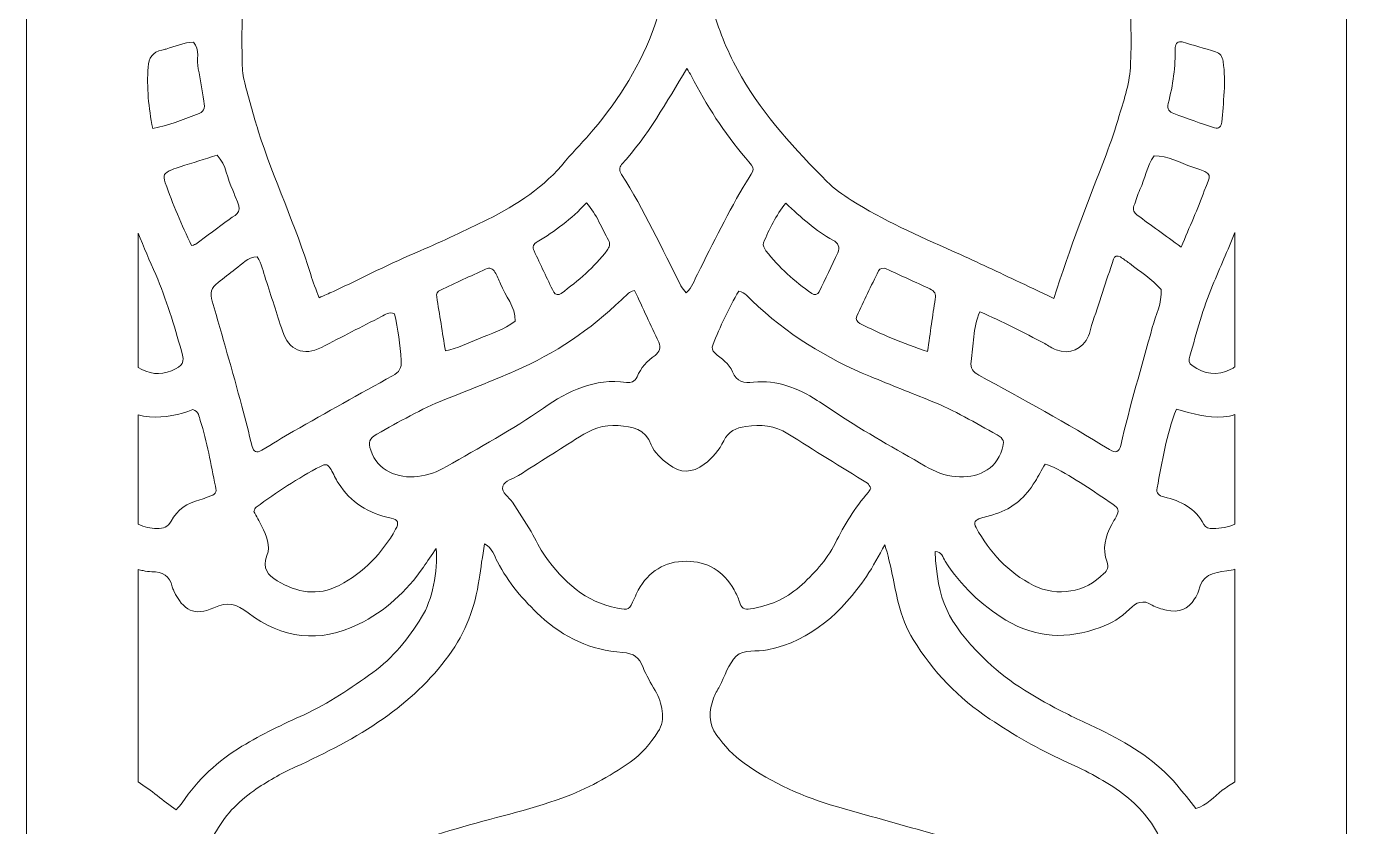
# Model space of a CAD drawing. Extents: x 1256 to 1743, y -1401 to 322.
# Drawn here: x 1256.4 to 1743.4, y -1107.8 to -812.7 of the extents above; entities that cross this region are included whole.
import ezdxf

# ---------------------------------------------------------------- set-up
doc = ezdxf.new("R2010")
doc.units = 0
doc.header["$MEASUREMENT"] = 0
doc.layers.add('Layer 1', color=7, linetype='Continuous')

msp = doc.modelspace()

# ---------------------------------------------------------------- linework, layer by layer
at = {"layer": 'Layer 1', "lineweight": 0}
for points, knots in [([(1595.44, 225.08), (1595.44, 225.08), (1595.44, 226.27), (1595.44, 226.27), (1595.44, 279.04), (1552.66, 321.81), (1499.9, 321.81), (1447.13, 321.81), (1404.36, 279.04), (1404.36, 226.27), (1404.36, 226.27), (1404.36, 225.08), (1404.36, 225.08), (1404.36, 225.08), (1256.39, 225.08), (1256.39, 225.08), (1256.39, 225.08), (1256.39, -1401.41), (1256.39, -1401.41), (1256.39, -1401.41), (1743.4, -1401.41), (1743.4, -1401.41), (1743.4, -1401.41), (1743.4, 225.08), (1743.4, 225.08), (1743.4, 225.08), (1595.44, 225.08), (1595.44, 225.08)], [0, 0, 0, 0, 1, 1, 1, 2, 2, 2, 3, 3, 3, 4, 4, 4, 5, 5, 5, 6, 6, 6, 7, 7, 7, 8, 8, 8, 9, 9, 9, 9]), ([(1357.56, -739.66), (1357.56, -739.66), (1357.58, -739.66), (1357.58, -739.66), (1367.14, -744.87), (1379.03, -746.95), (1390.82, -745.28), (1391.34, -745.22), (1391.83, -745.13), (1392.35, -745.02), (1390.71, -757.93), (1393.11, -770.56), (1398.11, -782.96), (1400.01, -787.67), (1402.5, -792.17), (1405.05, -796.58), (1408.14, -801.94), (1411.19, -803.41), (1417.09, -801.94), (1435.73, -797.31), (1451.8, -789.12), (1463.11, -774.46), (1463.33, -774.82), (1463.61, -775.19), (1463.87, -775.54), (1470.27, -784.08), (1478.88, -790.55), (1488.13, -793.96), (1488.44, -795.04), (1488.72, -796.15), (1489, -797.25), (1490.27, -802.37), (1490.06, -807.18), (1488.26, -812.21), (1483.12, -826.57), (1475.31, -839.29), (1465.51, -850.88), (1462.23, -854.77), (1458.55, -858.36), (1455.31, -862.3), (1447.46, -871.86), (1437.42, -878.48), (1426.52, -883.88), (1418.35, -887.9), (1410.11, -891.88), (1401.7, -895.39), (1390.8, -899.95), (1380.35, -905.44), (1369.65, -910.42), (1367.98, -911.2), (1366.27, -911.89), (1364.35, -912.73), (1363.25, -909.7), (1362.1, -906.98), (1361.26, -904.19), (1355.76, -886.17), (1347.65, -869.16), (1341.94, -851.25), (1340.08, -845.37), (1338.46, -839.4), (1336.93, -833.43), (1336.32, -831.12), (1336.02, -828.65), (1335.98, -826.25), (1335.65, -807.67), (1336.17, -789.16), (1341.4, -771.15), (1344.78, -759.51), (1349.73, -748.76), (1357.56, -739.66)], [0, 0, 0, 0, 1, 1, 1, 2, 2, 2, 3, 3, 3, 4, 4, 4, 5, 5, 5, 6, 6, 6, 7, 7, 7, 8, 8, 8, 9, 9, 9, 10, 10, 10, 11, 11, 11, 12, 12, 12, 13, 13, 13, 14, 14, 14, 15, 15, 15, 16, 16, 16, 17, 17, 17, 18, 18, 18, 19, 19, 19, 20, 20, 20, 21, 21, 21, 22, 22, 22, 23, 23, 23, 23]), ([(1663.73, -826.7), (1663.54, -833.17), (1661.38, -839.35), (1659.56, -845.52), (1658.11, -850.41), (1656.49, -855.25), (1654.67, -860.01), (1648.1, -877.29), (1641.24, -894.48), (1635.45, -912.99), (1630.08, -910.46), (1625.74, -908.38), (1621.39, -906.35), (1613.61, -902.72), (1605.89, -898.98), (1598.04, -895.52), (1585.28, -889.87), (1572.52, -884.23), (1560.67, -876.75), (1557.49, -874.71), (1554.37, -872.64), (1551.71, -869.93), (1540.04, -858.02), (1528.64, -845.89), (1520.23, -831.31), (1516.05, -824.07), (1512.68, -816.5), (1510.28, -808.5), (1509.65, -806.44), (1509.09, -804.45), (1509.54, -802.18), (1510.11, -799.43), (1510.78, -796.71), (1511.51, -794.03), (1520.81, -790.61), (1529.48, -784.12), (1535.93, -775.54), (1536.16, -775.23), (1536.38, -774.91), (1536.6, -774.61), (1546.37, -787.11), (1559.89, -795.07), (1575.74, -800.15), (1578.03, -800.88), (1580.37, -801.55), (1582.75, -802.01), (1588.45, -803.09), (1591.46, -801.94), (1594.32, -797.14), (1604.07, -780.64), (1609.56, -763.45), (1607.16, -744.98), (1607.77, -745.11), (1608.37, -745.2), (1608.98, -745.28), (1620.68, -746.95), (1632.49, -744.89), (1642, -739.77), (1643.21, -741.13), (1644.38, -742.54), (1645.5, -743.99), (1652.01, -752.44), (1655.73, -762.26), (1658.54, -772.36), (1663.5, -790.13), (1664.3, -808.39), (1663.73, -826.7)], [0, 0, 0, 0, 1, 1, 1, 2, 2, 2, 3, 3, 3, 4, 4, 4, 5, 5, 5, 6, 6, 6, 7, 7, 7, 8, 8, 8, 9, 9, 9, 10, 10, 10, 11, 11, 11, 12, 12, 12, 13, 13, 13, 14, 14, 14, 15, 15, 15, 16, 16, 16, 17, 17, 17, 18, 18, 18, 19, 19, 19, 20, 20, 20, 21, 21, 21, 22, 22, 22, 22]), ([(1677.57, -841.11), (1679.39, -834.36), (1680.26, -827.48), (1680.21, -820.5), (1680.21, -818.9), (1681.19, -817.99), (1682.79, -818.42), (1686.9, -819.57), (1690.98, -820.78), (1695.05, -822.08), (1696.67, -822.6), (1697.6, -823.76), (1697.86, -825.58), (1698.44, -829.56), (1698.44, -833.56), (1698.29, -836.74), (1697.95, -841.02), (1697.69, -844.5), (1697.36, -847.94), (1697.21, -849.48), (1696.3, -850.6), (1694.72, -850.08), (1689.66, -848.44), (1684.62, -846.69), (1679.65, -844.8), (1678.16, -844.24), (1676.99, -843.18), (1677.57, -841.11)], [0, 0, 0, 0, 1, 1, 1, 2, 2, 2, 3, 3, 3, 4, 4, 4, 5, 5, 5, 6, 6, 6, 7, 7, 7, 8, 8, 8, 9, 9, 9, 9]), ([(1319.76, -828.35), (1320.66, -832.24), (1321.2, -836.24), (1321.88, -840.2), (1322.35, -843.07), (1321.88, -844.22), (1319.17, -845.22), (1313.94, -847.1), (1308.79, -849.32), (1303, -850.3), (1301.42, -842.62), (1300.75, -835.18), (1301.29, -827.66), (1301.53, -824.33), (1302.97, -822.08), (1306.41, -821.38), (1306.93, -821.28), (1307.47, -821.19), (1307.97, -821.02), (1311.28, -819.98), (1314.48, -818.64), (1318, -818.44), (1320.66, -821.36), (1319, -825.06), (1319.76, -828.35)], [0, 0, 0, 0, 1, 1, 1, 2, 2, 2, 3, 3, 3, 4, 4, 4, 5, 5, 5, 6, 6, 6, 7, 7, 7, 8, 8, 8, 8]), ([(1501.71, -830.99), (1507.23, -841.76), (1513.74, -851.88), (1521.61, -861.11), (1525.76, -865.98), (1525.01, -865), (1522, -869.96), (1515.34, -880.96), (1509.82, -892.6), (1503.92, -904.02), (1502.73, -906.33), (1502.06, -908.99), (1499.77, -910.96), (1499.1, -910.07), (1498.32, -909.34), (1497.84, -908.41), (1490.88, -894.52), (1484.22, -880.47), (1475.96, -867.27), (1475.14, -866), (1474.94, -864.74), (1475.98, -863.62), (1485.67, -853.09), (1492.39, -840.57), (1500.07, -828.26), (1500.68, -829.26), (1501.24, -830.1), (1501.71, -830.99)], [0, 0, 0, 0, 1, 1, 1, 2, 2, 2, 3, 3, 3, 4, 4, 4, 5, 5, 5, 6, 6, 6, 7, 7, 7, 8, 8, 8, 9, 9, 9, 9]), ([(1310.09, -865.52), (1311.06, -865.11), (1312.08, -864.77), (1313.12, -864.44), (1317.66, -863.01), (1322.22, -861.59), (1326.78, -860.16), (1330.14, -863.86), (1330.46, -868.9), (1332.56, -873.13), (1332.93, -873.85), (1333.08, -874.67), (1333.42, -875.38), (1336.21, -881.27), (1334.59, -881.44), (1331.15, -883.9), (1327.02, -886.87), (1322.98, -889.96), (1318.89, -892.99), (1318.67, -893.14), (1318.39, -893.16), (1317.33, -893.51), (1313.55, -885.83), (1310.39, -878.15), (1307.62, -870.34), (1306.63, -867.53), (1307.08, -866.8), (1310.09, -865.52)], [0, 0, 0, 0, 1, 1, 1, 2, 2, 2, 3, 3, 3, 4, 4, 4, 5, 5, 5, 6, 6, 6, 7, 7, 7, 8, 8, 8, 9, 9, 9, 9]), ([(1686.64, -864.55), (1694.96, -867.17), (1693.04, -867.34), (1690.92, -873.26), (1688.52, -880.01), (1685.51, -886.54), (1682.38, -894.07), (1676.43, -889.74), (1671.28, -886), (1666.13, -882.26), (1664.97, -881.4), (1664.43, -880.29), (1664.97, -878.82), (1665.68, -876.83), (1666.31, -874.78), (1667.19, -872.85), (1669.08, -868.77), (1669.64, -864.14), (1672.36, -860.42), (1677.55, -860.29), (1681.92, -863.06), (1686.64, -864.55)], [0, 0, 0, 0, 1, 1, 1, 2, 2, 2, 3, 3, 3, 4, 4, 4, 5, 5, 5, 6, 6, 6, 7, 7, 7, 7]), ([(1470.62, -895.24), (1465.86, -901.49), (1459.96, -906.52), (1453.66, -911.15), (1452.73, -911.84), (1451.48, -911.84), (1450.92, -910.7), (1448.43, -905.66), (1446.05, -900.56), (1443.65, -895.47), (1442.96, -894), (1443.52, -892.9), (1444.84, -892.12), (1451.33, -888.29), (1457.32, -883.8), (1462.98, -877.78), (1466.94, -882.26), (1468.63, -887.15), (1471.14, -891.54), (1471.94, -892.9), (1471.48, -894.13), (1470.62, -895.24)], [0, 0, 0, 0, 1, 1, 1, 2, 2, 2, 3, 3, 3, 4, 4, 4, 5, 5, 5, 6, 6, 6, 7, 7, 7, 7]), ([(1528.31, -892.53), (1530.37, -887.39), (1532.88, -882.48), (1536.51, -877.81), (1542.22, -883.28), (1547.58, -888.03), (1553.92, -891.52), (1555.84, -892.55), (1556.64, -894.11), (1555.71, -896.14), (1553.49, -900.99), (1551.19, -905.79), (1548.82, -910.57), (1548.3, -911.63), (1547.06, -911.89), (1546.09, -911.2), (1539.73, -906.7), (1534, -901.53), (1529.18, -895.43), (1528.57, -894.67), (1528.01, -893.27), (1528.31, -892.53)], [0, 0, 0, 0, 1, 1, 1, 2, 2, 2, 3, 3, 3, 4, 4, 4, 5, 5, 5, 6, 6, 6, 7, 7, 7, 7]), ([(1297.57, -888.92), (1299.69, -894.02), (1301.81, -899.15), (1304.08, -904.21), (1308.12, -913.31), (1310.82, -922.85), (1313.57, -932.39), (1314.89, -936.93), (1314.22, -937.62), (1309.87, -939.65), (1305.76, -941.6), (1301.33, -940.74), (1297.57, -938.47), (1297.57, -938.47), (1297.57, -888.92), (1297.57, -888.92)], [0, 0, 0, 0, 1, 1, 1, 2, 2, 2, 3, 3, 3, 4, 4, 4, 5, 5, 5, 5]), ([(1702.23, -938.27), (1701.75, -938.59), (1701.25, -938.88), (1700.76, -939.14), (1695.59, -941.82), (1690.94, -940.87), (1686.42, -937.8), (1685.08, -936.91), (1685.19, -935.68), (1685.6, -934.25), (1688.15, -925.51), (1690.36, -916.65), (1693.95, -908.23), (1696.73, -901.72), (1699.52, -895.21), (1702.23, -888.64), (1702.23, -888.64), (1702.23, -938.27), (1702.23, -938.27)], [0, 0, 0, 0, 1, 1, 1, 2, 2, 2, 3, 3, 3, 4, 4, 4, 5, 5, 5, 6, 6, 6, 6]), ([(1327.09, -907.15), (1329.29, -905.62), (1331.22, -903.69), (1333.45, -902.22), (1336, -900.51), (1337.94, -897.61), (1341.51, -897.72), (1343.31, -900.17), (1343.7, -903.13), (1344.63, -905.9), (1346.77, -912.26), (1348.78, -918.63), (1350.83, -925.01), (1353.15, -932.13), (1358.6, -934.44), (1365.26, -931.05), (1372.65, -927.28), (1380.01, -923.41), (1387.42, -919.69), (1388.79, -919), (1390.13, -917.77), (1392.16, -918.68), (1393.54, -924.24), (1394.28, -930.01), (1394.67, -935.89), (1394.84, -938.62), (1393.98, -940.22), (1391.45, -941.58), (1379.2, -948.24), (1367.07, -955.12), (1354.94, -961.99), (1350.96, -964.22), (1347.13, -966.69), (1343.2, -969), (1341.3, -970.1), (1340.19, -969.63), (1339.65, -967.57), (1338.4, -962.64), (1337.27, -957.67), (1335.91, -952.76), (1332.34, -939.85), (1328.73, -926.94), (1324.97, -914.07), (1324.08, -911.09), (1324.51, -908.95), (1327.09, -907.15)], [0, 0, 0, 0, 1, 1, 1, 2, 2, 2, 3, 3, 3, 4, 4, 4, 5, 5, 5, 6, 6, 6, 7, 7, 7, 8, 8, 8, 9, 9, 9, 10, 10, 10, 11, 11, 11, 12, 12, 12, 13, 13, 13, 14, 14, 14, 15, 15, 15, 15]), ([(1674.96, -909.77), (1675.39, -914.74), (1672.97, -919.11), (1671.74, -923.7), (1667.86, -938.21), (1663.41, -952.54), (1660.12, -967.21), (1659.58, -969.65), (1658.24, -970.15), (1655.99, -968.76), (1640.25, -959.05), (1624.01, -950.19), (1607.77, -941.32), (1605.6, -940.13), (1604.46, -938.79), (1604.89, -936.26), (1605.91, -930.29), (1605.34, -924.02), (1608.11, -917.94), (1616.42, -921.53), (1624.25, -925.53), (1632.03, -929.66), (1633.44, -930.42), (1634.76, -931.44), (1636.25, -932), (1641.16, -933.86), (1646.13, -931.7), (1648.21, -926.85), (1648.75, -925.62), (1648.92, -924.26), (1649.33, -923), (1652.01, -914.85), (1654.69, -906.7), (1657.42, -898.57), (1657.83, -897.38), (1658.87, -897.03), (1659.97, -897.72), (1661.12, -898.44), (1662.2, -899.21), (1663.26, -900.04), (1667.28, -903.11), (1671.58, -905.88), (1674.96, -909.77)], [0, 0, 0, 0, 1, 1, 1, 2, 2, 2, 3, 3, 3, 4, 4, 4, 5, 5, 5, 6, 6, 6, 7, 7, 7, 8, 8, 8, 9, 9, 9, 10, 10, 10, 11, 11, 11, 12, 12, 12, 13, 13, 13, 14, 14, 14, 14]), ([(1436.69, -921.36), (1432.64, -924.52), (1427.8, -926.05), (1423.15, -927.91), (1419.23, -929.49), (1415.47, -931.5), (1410.97, -932.32), (1409.87, -925.53), (1408.79, -919), (1407.75, -912.45), (1407.58, -911.33), (1407.97, -910.42), (1409.11, -909.9), (1414.67, -907.35), (1420.23, -904.77), (1425.79, -902.2), (1427.24, -901.53), (1428.45, -901.98), (1429.2, -903.26), (1430.03, -904.62), (1430.72, -906.09), (1431.26, -907.58), (1432.99, -912.19), (1436.84, -916), (1436.69, -921.36)], [0, 0, 0, 0, 1, 1, 1, 2, 2, 2, 3, 3, 3, 4, 4, 4, 5, 5, 5, 6, 6, 6, 7, 7, 7, 8, 8, 8, 8]), ([(1562.74, -919.52), (1565.38, -913.94), (1568, -908.36), (1570.74, -902.85), (1571.24, -901.81), (1572.54, -901.66), (1573.6, -902.13), (1578.98, -904.56), (1584.32, -907.04), (1589.71, -909.47), (1591.46, -910.24), (1591.96, -911.37), (1591.63, -913.27), (1590.66, -919.35), (1589.86, -925.47), (1588.84, -932.6), (1579.76, -929.58), (1571.65, -926.2), (1563.78, -922.22), (1562.92, -921.79), (1562.16, -920.75), (1562.74, -919.52)], [0, 0, 0, 0, 1, 1, 1, 2, 2, 2, 3, 3, 3, 4, 4, 4, 5, 5, 5, 6, 6, 6, 7, 7, 7, 7]), ([(1383.42, -968.98), (1382.45, -965.99), (1382.77, -964.7), (1385.67, -963.05), (1393.85, -958.49), (1401.98, -953.8), (1410.71, -950.34), (1419.41, -946.9), (1428.12, -943.42), (1436.71, -939.7), (1451.33, -933.32), (1464.43, -924.6), (1475.89, -913.47), (1476.87, -912.54), (1477.88, -911.67), (1478.88, -910.78), (1479.07, -910.63), (1479.35, -910.59), (1480.76, -910.05), (1483.81, -916.6), (1486.75, -922.87), (1489.67, -929.14), (1490.6, -931.16), (1490.06, -932.73), (1488.28, -934.01), (1485.39, -936.06), (1483.05, -938.64), (1481.65, -941.93), (1480.85, -943.76), (1479.42, -944.17), (1477.75, -943.96), (1466.03, -942.36), (1456.34, -947.05), (1447.09, -953.47), (1435.63, -961.43), (1423.39, -968.09), (1411.32, -975.01), (1407.99, -976.94), (1404.51, -978.26), (1400.79, -978.69), (1393.37, -979.53), (1385.87, -976.61), (1383.42, -968.98)], [0, 0, 0, 0, 1, 1, 1, 2, 2, 2, 3, 3, 3, 4, 4, 4, 5, 5, 5, 6, 6, 6, 7, 7, 7, 8, 8, 8, 9, 9, 9, 10, 10, 10, 11, 11, 11, 12, 12, 12, 13, 13, 13, 14, 14, 14, 14]), ([(1555.48, -955.46), (1553.01, -953.82), (1550.55, -952.2), (1548.08, -950.6), (1540.92, -945.97), (1533.27, -943.03), (1524.57, -943.89), (1521.11, -944.26), (1518.39, -943.87), (1516.9, -940.04), (1515.68, -936.99), (1512.72, -935.22), (1510.34, -933.08), (1509.48, -932.28), (1509.11, -931.29), (1509.56, -930.2), (1512.42, -923.35), (1515.4, -916.56), (1519.19, -910.31), (1521.65, -910.81), (1522.69, -912.54), (1524.01, -913.81), (1536.77, -926.01), (1551.5, -935.16), (1567.78, -941.82), (1575.22, -944.87), (1582.68, -947.87), (1590.14, -950.84), (1598.64, -954.23), (1606.45, -958.92), (1614.45, -963.29), (1617, -964.68), (1617.2, -965.87), (1616.35, -968.63), (1613.93, -976.53), (1606.92, -979.34), (1599.2, -978.73), (1595.22, -978.41), (1591.46, -976.87), (1587.91, -974.82), (1577.04, -968.48), (1565.94, -962.47), (1555.48, -955.46)], [0, 0, 0, 0, 1, 1, 1, 2, 2, 2, 3, 3, 3, 4, 4, 4, 5, 5, 5, 6, 6, 6, 7, 7, 7, 8, 8, 8, 9, 9, 9, 10, 10, 10, 11, 11, 11, 12, 12, 12, 13, 13, 13, 14, 14, 14, 14]), ([(1297.57, -955.92), (1298.91, -956.33), (1300.29, -956.61), (1301.76, -956.7), (1307.49, -957.06), (1312.9, -955.98), (1317.79, -953.95), (1320.15, -954.73), (1320.02, -956.54), (1320.51, -957.99), (1323.17, -965.91), (1324.36, -974.17), (1326.14, -982.28), (1326.68, -984.79), (1326.31, -985.18), (1323.48, -986.19), (1322.48, -986.56), (1321.46, -986.95), (1320.43, -987.23), (1315.8, -988.44), (1312.04, -990.89), (1309.79, -995.17), (1308.58, -997.46), (1306.95, -997.83), (1304.55, -997.85), (1302.24, -997.87), (1299.86, -997.31), (1297.57, -996.31), (1297.57, -996.31), (1297.57, -955.92), (1297.57, -955.92)], [0, 0, 0, 0, 1, 1, 1, 2, 2, 2, 3, 3, 3, 4, 4, 4, 5, 5, 5, 6, 6, 6, 7, 7, 7, 8, 8, 8, 9, 9, 9, 10, 10, 10, 10]), ([(1702.23, -996.27), (1699.72, -997.27), (1696.99, -997.83), (1694.16, -997.87), (1692.73, -997.91), (1691.35, -997.7), (1690.7, -996.38), (1687.65, -990.28), (1682.22, -987.69), (1676.02, -986.19), (1674.18, -985.76), (1673.05, -984.87), (1673.47, -982.91), (1675.46, -973.24), (1676.77, -963.4), (1680.67, -953.8), (1686.48, -955.46), (1692.04, -957.19), (1698.03, -956.72), (1699.5, -956.61), (1700.89, -956.28), (1702.23, -955.85), (1702.23, -955.85), (1702.23, -996.27), (1702.23, -996.27)], [0, 0, 0, 0, 1, 1, 1, 2, 2, 2, 3, 3, 3, 4, 4, 4, 5, 5, 5, 6, 6, 6, 7, 7, 7, 8, 8, 8, 8]), ([(1482.06, -1020.6), (1481.54, -1021.53), (1481.15, -1022.52), (1480.72, -1023.52), (1478.66, -1028.08), (1478.68, -1028), (1474.47, -1027.22), (1462.51, -1025.05), (1454.48, -1017.42), (1447.76, -1008.08), (1445.73, -1005.27), (1444.34, -1002), (1442.55, -999.02), (1440.32, -995.36), (1437.9, -991.82), (1435.67, -988.16), (1434.48, -986.17), (1431.41, -984.81), (1432.19, -982.28), (1432.9, -980.03), (1435.95, -979.55), (1437.96, -978.28), (1445.4, -973.52), (1452.91, -968.83), (1460.37, -964.07), (1464.76, -961.26), (1469.32, -959.38), (1474.73, -959.9), (1479.92, -960.37), (1484.65, -961.06), (1486.92, -966.95), (1488.05, -969.89), (1490.64, -972.16), (1493.22, -974.15), (1497.61, -977.54), (1502.02, -977.52), (1506.47, -974.15), (1509.52, -971.83), (1512.01, -968.94), (1513.63, -965.54), (1515.36, -961.91), (1518.19, -960.76), (1521.8, -960.24), (1527.3, -959.44), (1532.44, -959.85), (1537.27, -962.9), (1547.02, -969.04), (1556.86, -975.06), (1566.61, -981.18), (1567.2, -981.54), (1567.5, -982.41), (1567.89, -982.99), (1567.52, -983.6), (1567.33, -984.12), (1566.98, -984.51), (1561.92, -990.15), (1558.16, -996.64), (1554.74, -1003.34), (1551.5, -1009.68), (1546.8, -1014.72), (1541.55, -1019.39), (1536.34, -1024.02), (1530.2, -1026.33), (1523.49, -1027.54), (1521.2, -1027.95), (1520.03, -1027.07), (1519.4, -1024.88), (1518.97, -1023.35), (1518.24, -1021.88), (1517.46, -1020.47), (1513.63, -1013.48), (1507.58, -1009.96), (1499.75, -1009.94), (1491.87, -1009.94), (1485.95, -1013.7), (1482.06, -1020.6)], [0, 0, 0, 0, 1, 1, 1, 2, 2, 2, 3, 3, 3, 4, 4, 4, 5, 5, 5, 6, 6, 6, 7, 7, 7, 8, 8, 8, 9, 9, 9, 10, 10, 10, 11, 11, 11, 12, 12, 12, 13, 13, 13, 14, 14, 14, 15, 15, 15, 16, 16, 16, 17, 17, 17, 18, 18, 18, 19, 19, 19, 20, 20, 20, 21, 21, 21, 22, 22, 22, 23, 23, 23, 24, 24, 24, 25, 25, 25, 25]), ([(1343.22, -997.07), (1342.31, -995.17), (1341.23, -993.33), (1340.26, -991.53), (1340.6, -990.93), (1340.75, -990.3), (1341.14, -990.02), (1348.73, -984.46), (1356.54, -979.29), (1364.89, -974.95), (1366.86, -973.91), (1367.68, -974.21), (1368.76, -976.12), (1369.67, -977.76), (1370.45, -979.49), (1371.44, -981.07), (1376.03, -988.25), (1382.62, -992.4), (1390.95, -994.02), (1393.52, -994.52), (1393.93, -995.82), (1392.61, -998.13), (1387.62, -1006.98), (1380.89, -1014.09), (1371.79, -1018.83), (1363.81, -1022.98), (1356.17, -1021.46), (1348.89, -1017.14), (1345.49, -1015.13), (1343.31, -1012.49), (1345.14, -1007.86), (1346.62, -1004.14), (1344.84, -1000.49), (1343.22, -997.07)], [0, 0, 0, 0, 1, 1, 1, 2, 2, 2, 3, 3, 3, 4, 4, 4, 5, 5, 5, 6, 6, 6, 7, 7, 7, 8, 8, 8, 9, 9, 9, 10, 10, 10, 11, 11, 11, 11]), ([(1655.04, -1010.22), (1655.73, -1012.04), (1655.11, -1013.27), (1653.87, -1014.5), (1647.08, -1021.4), (1636.66, -1023.24), (1627.94, -1018.83), (1618.54, -1014.05), (1611.68, -1006.67), (1606.71, -997.46), (1605.76, -995.64), (1606.25, -994.71), (1608.5, -994.04), (1610.3, -993.5), (1612.11, -993.05), (1613.91, -992.49), (1620.35, -990.43), (1625.02, -986.17), (1628.51, -980.51), (1629.76, -978.47), (1630.88, -976.35), (1632.16, -974.08), (1633.37, -974.54), (1634.39, -974.77), (1635.3, -975.25), (1642.97, -979.14), (1650.02, -984.1), (1657.14, -988.9), (1659.43, -990.43), (1659.54, -991.23), (1658.37, -993.55), (1657.9, -994.5), (1657.31, -995.41), (1656.79, -996.34), (1654.39, -1000.75), (1653.12, -1005.31), (1655.04, -1010.22)], [0, 0, 0, 0, 1, 1, 1, 2, 2, 2, 3, 3, 3, 4, 4, 4, 5, 5, 5, 6, 6, 6, 7, 7, 7, 8, 8, 8, 9, 9, 9, 10, 10, 10, 11, 11, 11, 12, 12, 12, 12]), ([(1297.57, -1013.03), (1298.17, -1013.16), (1298.8, -1013.29), (1299.43, -1013.4), (1300.49, -1013.59), (1301.57, -1013.81), (1302.63, -1013.79), (1306.56, -1013.72), (1309.27, -1015.26), (1310.2, -1019.32), (1310.31, -1019.84), (1310.54, -1020.32), (1310.78, -1020.82), (1314.26, -1028.17), (1318.33, -1030.33), (1325.55, -1027.07), (1330.68, -1024.73), (1333.79, -1025.62), (1338.16, -1028.97), (1350.66, -1038.53), (1364.54, -1040.26), (1378.92, -1033.16), (1388.76, -1028.32), (1396.61, -1021.12), (1402.82, -1012.1), (1404.33, -1009.92), (1405.85, -1007.75), (1407.6, -1005.2), (1408.31, -1013.7), (1406.04, -1024.36), (1402.19, -1030.61), (1397.35, -1038.42), (1391.64, -1045.56), (1384.14, -1050.96), (1376.09, -1056.74), (1367.92, -1062.38), (1358.83, -1066.53), (1351.03, -1070.08), (1343.24, -1073.69), (1335.91, -1078.17), (1327.07, -1083.57), (1319.6, -1090.36), (1313.85, -1099.01), (1313.29, -1099.88), (1312.51, -1100.64), (1311.69, -1101.61), (1306.76, -1098.34), (1302.43, -1094.34), (1297.57, -1091.27), (1297.57, -1091.27), (1297.57, -1013.03), (1297.57, -1013.03)], [0, 0, 0, 0, 1, 1, 1, 2, 2, 2, 3, 3, 3, 4, 4, 4, 5, 5, 5, 6, 6, 6, 7, 7, 7, 8, 8, 8, 9, 9, 9, 10, 10, 10, 11, 11, 11, 12, 12, 12, 13, 13, 13, 14, 14, 14, 15, 15, 15, 16, 16, 16, 17, 17, 17, 17]), ([(1412.21, -1044.67), (1418.43, -1036.19), (1421.92, -1026.85), (1423.39, -1016.6), (1423.99, -1012.38), (1424.66, -1008.16), (1425.35, -1003.54), (1428.27, -1005.12), (1428.99, -1007.84), (1430.16, -1010.09), (1434.18, -1017.83), (1439.65, -1024.28), (1446.03, -1030.18), (1454.66, -1038.16), (1464.73, -1042.74), (1476.3, -1043.57), (1480.48, -1043.87), (1482.51, -1045.4), (1483.89, -1049.08), (1485.02, -1052.09), (1486.77, -1054.83), (1488.37, -1057.62), (1489.73, -1060), (1490.6, -1062.47), (1490.94, -1065.19), (1491.29, -1067.96), (1490.94, -1070.45), (1489.37, -1072.85), (1486.53, -1077.15), (1483.31, -1081.07), (1479.07, -1084.03), (1471.33, -1089.39), (1463.18, -1093.95), (1454.27, -1097.18), (1441.4, -1101.8), (1428.04, -1104.72), (1414.95, -1108.57), (1402.32, -1112.31), (1389.91, -1116.42), (1379.03, -1124.23), (1371.36, -1129.74), (1364.2, -1135.76), (1357.9, -1142.78), (1355.81, -1145.12), (1353.64, -1147.39), (1351.68, -1149.49), (1350.03, -1149.03), (1349.53, -1148.08), (1349.02, -1147.15), (1342.81, -1136.41), (1335.5, -1126.52), (1326.91, -1117.55), (1324.02, -1114.5), (1324.02, -1114), (1325.83, -1110.52), (1329.29, -1103.99), (1334.27, -1098.78), (1340.3, -1094.56), (1345.12, -1091.16), (1350.25, -1088.27), (1355.63, -1085.8), (1366.88, -1080.68), (1377.84, -1075.1), (1388.01, -1068), (1397.35, -1061.47), (1405.46, -1053.9), (1412.21, -1044.67)], [0, 0, 0, 0, 1, 1, 1, 2, 2, 2, 3, 3, 3, 4, 4, 4, 5, 5, 5, 6, 6, 6, 7, 7, 7, 8, 8, 8, 9, 9, 9, 10, 10, 10, 11, 11, 11, 12, 12, 12, 13, 13, 13, 14, 14, 14, 15, 15, 15, 16, 16, 16, 17, 17, 17, 18, 18, 18, 19, 19, 19, 20, 20, 20, 21, 21, 21, 22, 22, 22, 22]), ([(1509.85, -1060.37), (1510.36, -1058.86), (1511.34, -1057.51), (1512.07, -1056.09), (1514.06, -1052.3), (1515.36, -1047.8), (1518.24, -1044.93), (1521.03, -1042.18), (1525.89, -1043.46), (1529.81, -1042.64), (1546.2, -1039.13), (1557.23, -1028.69), (1566.27, -1015.52), (1568.8, -1011.8), (1570.81, -1007.73), (1573.06, -1003.84), (1575.39, -1011.37), (1576.39, -1018.48), (1578.1, -1025.51), (1579.24, -1030.24), (1581.02, -1034.72), (1583.57, -1038.85), (1590.86, -1050.66), (1600.22, -1060.43), (1611.85, -1068.13), (1620.59, -1073.95), (1629.57, -1079.25), (1639.15, -1083.53), (1646.26, -1086.71), (1653.2, -1090.19), (1659.58, -1094.71), (1665.81, -1099.14), (1670.83, -1104.62), (1674.29, -1111.49), (1675.28, -1113.44), (1675.2, -1115.04), (1673.66, -1116.57), (1672.71, -1117.53), (1671.82, -1118.54), (1670.91, -1119.54), (1663.76, -1127.21), (1657.53, -1135.61), (1652.12, -1144.62), (1651.04, -1146.4), (1650.41, -1148.56), (1648.16, -1149.83), (1646.17, -1147.69), (1644.18, -1145.55), (1642.22, -1143.35), (1627.79, -1127.11), (1610.34, -1115.64), (1589.23, -1109.96), (1577.86, -1106.89), (1566.55, -1103.6), (1555.22, -1100.4), (1542.98, -1096.96), (1531.6, -1091.75), (1521.16, -1084.44), (1517.13, -1081.61), (1513.98, -1078.06), (1511.08, -1074.14), (1507.83, -1069.75), (1508.27, -1065.11), (1509.85, -1060.37)], [0, 0, 0, 0, 1, 1, 1, 2, 2, 2, 3, 3, 3, 4, 4, 4, 5, 5, 5, 6, 6, 6, 7, 7, 7, 8, 8, 8, 9, 9, 9, 10, 10, 10, 11, 11, 11, 12, 12, 12, 13, 13, 13, 14, 14, 14, 15, 15, 15, 16, 16, 16, 17, 17, 17, 18, 18, 18, 19, 19, 19, 20, 20, 20, 21, 21, 21, 21]), ([(1702.23, -1091.29), (1700.65, -1092.25), (1699.09, -1093.28), (1697.56, -1094.39), (1694.38, -1096.7), (1691.91, -1100.07), (1687.83, -1101.07), (1685.47, -1098.19), (1683.15, -1095.29), (1680.78, -1092.44), (1673.57, -1083.79), (1664.23, -1078.02), (1654.39, -1072.98), (1648.9, -1070.19), (1643.19, -1067.79), (1637.72, -1064.95), (1627.45, -1059.63), (1617.48, -1053.69), (1609.3, -1045.45), (1596.26, -1032.3), (1592.48, -1024.3), (1591.59, -1006.39), (1594.1, -1006.24), (1594.42, -1008.53), (1595.33, -1009.94), (1601.13, -1018.91), (1608.59, -1026.05), (1617.69, -1031.61), (1628.85, -1038.42), (1640.42, -1038.74), (1652.45, -1034.4), (1656.58, -1032.9), (1660.25, -1030.7), (1663.28, -1027.63), (1665.85, -1025.03), (1668.3, -1023.95), (1671.71, -1026.14), (1673.25, -1027.11), (1675.17, -1027.56), (1676.99, -1028), (1681.42, -1029.06), (1684.95, -1027.61), (1687.35, -1023.82), (1687.91, -1022.91), (1688.58, -1021.96), (1688.78, -1020.95), (1689.86, -1014.98), (1694.16, -1014.18), (1699.26, -1013.42), (1700.28, -1013.27), (1701.28, -1013.1), (1702.23, -1012.9), (1702.23, -1012.9), (1702.23, -1091.29), (1702.23, -1091.29)], [0, 0, 0, 0, 1, 1, 1, 2, 2, 2, 3, 3, 3, 4, 4, 4, 5, 5, 5, 6, 6, 6, 7, 7, 7, 8, 8, 8, 9, 9, 9, 10, 10, 10, 11, 11, 11, 12, 12, 12, 13, 13, 13, 14, 14, 14, 15, 15, 15, 16, 16, 16, 17, 17, 17, 18, 18, 18, 18])]:
    msp.add_open_spline(points, degree=3, knots=knots, dxfattribs=at)

doc.saveas('drawing.dxf')
